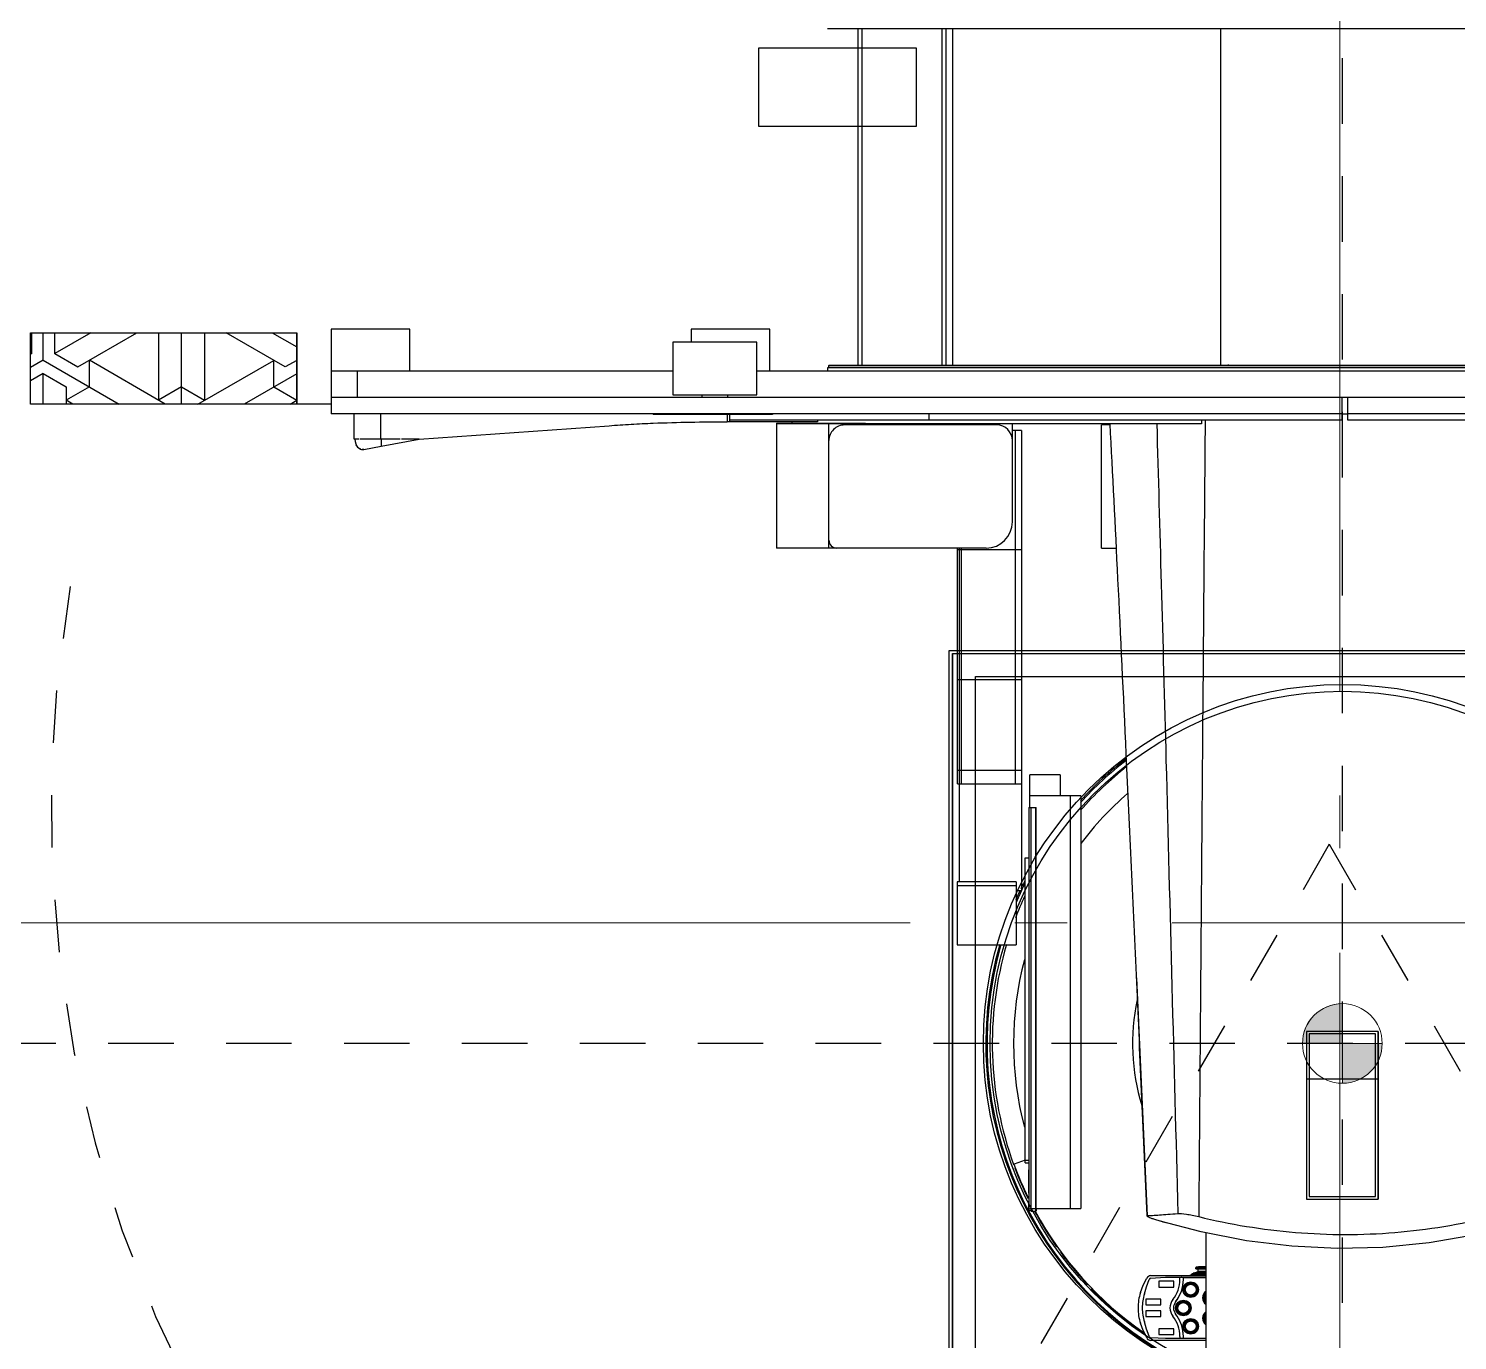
# Model space of a CAD drawing. Header units: metres. Extents: x -22.5 to 67.5, y 0 to 64.7.
# Drawn here: x 38.305 to 41.032, y 48.178 to 50.682 of the extents above; entities that cross this region are included whole.
import ezdxf

# ---------------------------------------------------------------- set-up
doc = ezdxf.new("R2010")
doc.units = ezdxf.units.M
for name, pattern in [('EJES630', [6.3, 5.5, -0.4, 0, -0.4]), ('XREF PB NEURO-ONCOLOGIA$0$CONJUNTO TLAHUAC$0$HIDDEN2', [0.1875, 0.125, -0.0625]), ('XREF PB NEURO-ONCOLOGIA$0$XREF PB NEURO-ONCOLOGIA$0$Dash', [6.35, 3.175, -3.175]), ('XREF PB NEURO-ONCOLOGIA$0$XREF PB NEURO-ONCOLOGIA$0$Dash - Tight', [4.5, 3, -1.5])]:
    doc.linetypes.add(name, pattern=pattern)
doc.layers.add('EJES', color=11, linetype='EJES630', lineweight=0)
doc.layers.add('XREF PB NEURO-ONCOLOGIA$0$EQUIPO', color=8, linetype='Continuous')
doc.layers.add('XREF PB NEURO-ONCOLOGIA$0$PROYECCIÓN', color=8, linetype='XREF PB NEURO-ONCOLOGIA$0$CONJUNTO TLAHUAC$0$HIDDEN2')

# ---------------------------------------------------------------- blocks, each defined once
blk = doc.blocks.new('XREF PB NEURO-ONCOLOGIA$0$XREF PB NEURO-ONCOLOGIA$0$isocentre - isocentre-2519219-Level 0 - General Arrangement Layout')
at = {"lineweight": 9}
h = blk.add_hatch(color=2, dxfattribs=at)
edge = h.paths.add_edge_path(flags=0)
edge.add_arc((0, 0), 1.52, 0, 90, ccw=False)
edge.add_line((1.52, 0), (0, 0))
edge.add_line((0, 0), (0, 1.52))
h = blk.add_hatch(color=2, dxfattribs=at)
edge = h.paths.add_edge_path(flags=0)
edge.add_line((-1.52, 0), (0, 0))
edge.add_line((0, 0), (0, -1.52))
edge.add_arc((0, 0), 1.52, 180, 270, ccw=False)
for p, q in [((0, 1.52), (0, 0)), ((0, 0), (-1.52, 0)), ((0, -1.52), (0, 0)), ((0, 0), (1.52, 0))]:
    blk.add_line(p, q, dxfattribs=at)
blk.add_circle((0, 0), 1.52, dxfattribs=at)
for start, end in [(0, 90), (180, 270)]:
    blk.add_arc((0, 0), 1.52, start, end, dxfattribs=at)
blk = doc.blocks.new('XREF PB NEURO-ONCOLOGIA$0$XREF PB NEURO-ONCOLOGIA$0$Table Pit')
for p, q in [((880, -750), (-750, -750)), ((-744, -744), (874, -744))]:
    blk.add_line(p, q)
at = {"color": 0}
for points in [[(-750, 750), (880, 750), (880, -750), (-750, -750)], [(-744, 744), (874, 744), (874, -744), (-744, -744)], [(-700, 700), (830, 700), (830, -700), (-700, -700)]]:
    blk.add_lwpolyline(points, close=True, dxfattribs=at)
for radius in [685, 672]:
    blk.add_circle((0, 0), radius, dxfattribs=at)
at = {"color": 2, "lineweight": 9, "xscale": 50, "yscale": 50, "zscale": 50}
blk.add_blockref('XREF PB NEURO-ONCOLOGIA$0$XREF PB NEURO-ONCOLOGIA$0$isocentre - isocentre-2519219-Level 0 - General Arrangement Layout', (0, 0), dxfattribs=at)
blk = doc.blocks.new('*U745')
at = {"color": 0}
for p, q in [((-1233.4, 10.5), (-1233.4, 1938.7)), ((-1201.7, 1938.7), (-1201.7, 10.5)), ((-1189.2, 1178.7), (-1189.2, 10.5)), ((-1283, 1126.7), (-1283, -1117.3)), ((-1936.2, 997.9), (-1936.2, -981.5)), ((-1294.3, -979.3), (-1294.3, 995.9)), ((-1293.2, 997), (-1293.2, -980.6)), ((-1289.1, 999.1), (-1289.1, -982.7)), ((364.4, 258), (380.4, 166)), ((380.4, 166), (389.1, 77.3)), ((296.9, 68.4), (-23.1, 68.4)), ((-23.1, 68.4), (-23.1, -68.6)), ((-22.8, 68.5), (297, 68.5)), ((-22.8, 68.5), (-22.8, -68.5)), ((291.9, 63.4), (-18.1, 63.4)), ((-18.1, 63.4), (-18.1, -63.6)), ((67.2, -68.6), (67.2, 68.4)), ((291.9, -63.6), (291.9, 63.4)), ((296.9, -68.6), (296.9, 68.4)), ((297, -68.5), (297, 68.5)), ((389.1, 77.3), (391.2, -10.1)), ((-1189.2, 10.5), (-1233.4, 10.5)), ((-1233, -1), (-1233, 10.5)), ((-1233.4, -1929.3), (-1233.4, -1)), ((-1233.4, -1), (-1189.2, -1)), ((-1201.7, -1), (-1201.7, -1929.3)), ((-1189.2, -1), (-1189.2, -1169.2)), ((67.2, 0), (-22.8, 0)), ((391.2, -10.1), (386.9, -96.6)), ((-23.1, -68.6), (296.9, -68.6)), ((-22.8, -68.5), (297, -68.5)), ((-18.1, -63.6), (291.9, -63.6)), ((386.9, -96.6), (376.3, -183)), ((376.3, -183), (359.4, -269.5)), ((-1294.3, -217.4), (-1295.4, -217.4)), ((-1936.2, -232.5), (-1294, -232.5)), ((-1182.3, -268), (-1189.2, -268)), ((-1182.3, -268.5), (-1182.3, -1079.6)), ((359.4, -269.5), (339, -347.8)), ((361.1, -260.3), (1858, -260.3)), ((426.2, -262.5), (426, -265.7)), ((426, -265.7), (426, -266.8)), ((426, -266.8), (426, -267.7)), ((426, -267.7), (426, -266.8)), ((426, -267.7), (426.1, -271)), ((426.1, -271), (426.3, -274.3)), ((426.3, -260.3), (426.2, -262.5)), ((427.5, -279.3), (427.5, -260.3)), ((430, -279.3), (430, -260.3)), ((435, -260.3), (435, -276.2)), ((436.9, -260.3), (436.9, -276.5)), ((438.5, -260.3), (438.5, -284.8)), ((439.6, -284.8), (439.6, -260.3)), ((439.6, -262.9), (439.6, -260.3)), ((439.6, -260.4), (439.6, -263.3)), ((439.6, -263.7), (439.6, -262.9)), ((439.6, -263.3), (439.6, -264)), ((439.6, -266.7), (439.6, -263.7)), ((439.6, -264), (439.6, -266.3)), ((439.6, -266.3), (439.6, -267.1)), ((439.6, -267.5), (439.6, -266.7)), ((439.6, -267.1), (439.6, -270.1)), ((439.6, -270.5), (439.6, -267.5)), ((439.6, -270.1), (439.6, -270.8)), ((439.6, -271.2), (439.6, -270.5)), ((439.6, -270.8), (439.6, -273.7)), ((439.6, -274.1), (439.6, -271.2)), ((440.9, -287.7), (440.9, -260.3)), ((442.6, -272), (442.6, -272.4)), ((442.7, -365.8), (442.7, -260.3)), ((446.2, -337.6), (446.2, -260.3)), ((446.3, -303.3), (446.3, -260.3)), ((479.2, -260.4), (479, -260.3)), ((479.5, -260.7), (479.2, -260.4)), ((479.9, -260.9), (479.5, -260.7)), ((480.2, -261.1), (479.9, -260.9)), ((480.6, -261.3), (480.2, -261.1)), ((481, -261.5), (480.6, -261.3)), ((481.3, -261.7), (481, -261.5)), ((481.7, -261.8), (481.3, -261.7)), ((482.1, -262), (481.7, -261.8)), ((482.5, -262.1), (482.1, -262)), ((482.9, -262.2), (482.5, -262.1)), ((483.3, -262.3), (482.9, -262.2)), ((483.7, -262.3), (483.3, -262.3)), ((484.1, -262.4), (483.7, -262.3)), ((484.5, -262.4), (484.1, -262.4)), ((485, -262.5), (484.5, -262.4)), ((485.3, -262.5), (485, -262.5)), ((485.6, -262.5), (485.4, -262.5)), ((486, -262.5), (485.6, -262.5)), ((486.4, -262.4), (486, -262.5)), ((486.8, -262.4), (486.4, -262.4)), ((487.2, -262.3), (486.8, -262.4)), ((487.7, -262.2), (487.2, -262.3)), ((488.1, -262.1), (487.7, -262.2)), ((488.5, -262), (488.1, -262.1)), ((488.8, -261.9), (488.5, -262)), ((489.2, -261.7), (488.8, -261.9)), ((489.6, -261.6), (489.2, -261.7)), ((490, -261.4), (489.6, -261.6)), ((490.4, -261.2), (490, -261.4)), ((490.7, -261), (490.4, -261.2)), ((491.1, -260.8), (490.7, -261)), ((491.4, -260.5), (491.1, -260.8)), ((491.8, -260.3), (491.4, -260.5)), ((518.1, -260.4), (517.9, -260.3)), ((518.5, -260.7), (518.1, -260.4)), ((518.8, -260.9), (518.5, -260.7)), ((519.2, -261.1), (518.8, -260.9)), ((519.5, -261.3), (519.2, -261.1)), ((519.9, -261.5), (519.5, -261.3)), ((520.3, -261.7), (519.9, -261.5)), ((520.7, -261.8), (520.3, -261.7)), ((521.1, -262), (520.7, -261.8)), ((521.5, -262.1), (521.1, -262)), ((521.9, -262.2), (521.5, -262.1)), ((522.3, -262.3), (521.9, -262.2)), ((522.7, -262.3), (522.3, -262.3)), ((523.1, -262.4), (522.7, -262.3)), ((523.5, -262.4), (523.1, -262.4)), ((523.9, -262.5), (523.5, -262.4)), ((524.3, -262.5), (523.9, -262.5)), ((524.5, -262.5), (524.3, -262.5)), ((525, -262.5), (524.5, -262.5)), ((525.4, -262.4), (525, -262.5)), ((525.8, -262.4), (525.4, -262.4)), ((526.2, -262.3), (525.8, -262.4)), ((526.6, -262.2), (526.2, -262.3)), ((527, -262.1), (526.6, -262.2)), ((527.4, -262), (527, -262.1)), ((527.8, -261.9), (527.4, -262)), ((528.2, -261.7), (527.8, -261.9)), ((528.6, -261.6), (528.2, -261.7)), ((528.9, -261.4), (528.6, -261.6)), ((529.3, -261.2), (528.9, -261.4)), ((529.7, -261), (529.3, -261.2)), ((530, -260.8), (529.7, -261)), ((530.4, -260.5), (530, -260.8)), ((530.7, -260.3), (530.4, -260.5)), ((563, -260.3), (563, -303.3)), ((563, -260.3), (563, -337.5)), ((566.6, -260.3), (566.6, -365.7)), ((426.3, -274.3), (426.6, -277.5)), ((426.6, -277.5), (426.8, -278.6)), ((426.8, -278.6), (426.8, -278.6)), ((426.8, -278.6), (426.8, -278.6)), ((426.8, -278.6), (426.8, -278.7)), ((426.8, -278.7), (426.8, -278.7)), ((426.8, -278.7), (426.8, -278.7)), ((426.8, -278.7), (426.8, -278.8)), ((426.8, -278.8), (426.8, -278.8)), ((426.8, -278.8), (426.8, -278.8)), ((426.8, -278.8), (426.9, -278.8)), ((426.9, -278.8), (426.9, -278.9)), ((426.9, -278.9), (426.9, -278.9)), ((426.9, -278.9), (426.9, -278.9)), ((426.9, -278.9), (426.9, -278.9)), ((426.9, -278.9), (426.9, -279)), ((426.9, -279), (427, -279)), ((427, -279), (427, -279)), ((427, -279), (427, -279)), ((427, -279), (427, -279.1)), ((427, -279.1), (427.1, -279.1)), ((427.1, -279.1), (427.1, -279.1)), ((427.1, -279.1), (427.1, -279.1)), ((427.1, -279.1), (427.1, -279.1)), ((427.1, -279.1), (427.2, -279.2)), ((427.2, -279.2), (427.2, -279.2)), ((427.2, -279.2), (427.2, -279.2)), ((427.2, -279.2), (427.2, -279.2)), ((427.2, -279.2), (427.3, -279.2)), ((427.3, -279.2), (427.3, -279.2)), ((427.3, -279.2), (427.3, -279.2)), ((427.3, -279.2), (427.4, -279.2)), ((427.4, -279.2), (427.4, -279.2)), ((427.4, -279.2), (427.4, -279.3)), ((427.4, -279.3), (427.5, -279.3)), ((430, -279.3), (427.5, -279.3)), ((435, -274.9), (430, -274.9)), ((436.9, -276.2), (435, -276.2)), ((436.9, -276.5), (437.2, -278.8)), ((437.2, -278.8), (437.7, -281.2)), ((437.7, -281.2), (438.2, -283.5)), ((438.2, -283.5), (438.5, -284.8)), ((439.6, -284.8), (438.5, -284.8)), ((439.6, -273.7), (439.6, -274.5)), ((439.6, -274.8), (439.6, -274.1)), ((439.6, -274.5), (439.6, -277.8)), ((439.6, -277.5), (439.6, -274.8)), ((439.6, -278.1), (439.6, -277.5)), ((439.6, -277.8), (439.6, -278.4)), ((439.6, -281.5), (439.6, -278.1)), ((439.6, -278.4), (439.6, -281.3)), ((439.6, -281.3), (439.6, -281.8)), ((439.6, -282), (439.6, -281.5)), ((439.6, -281.8), (439.6, -285.1)), ((439.6, -285.3), (439.6, -282)), ((439.6, -285.1), (439.6, -285.4)), ((439.6, -285.5), (439.6, -285.3)), ((439.6, -285.4), (439.6, -286.2)), ((439.6, -286.2), (439.6, -285.5)), ((439.6, -286.2), (439.6, -286.3)), ((439.6, -286.3), (439.6, -286.3)), ((439.6, -286.3), (439.6, -286.4)), ((439.6, -286.4), (439.6, -286.4)), ((439.6, -286.4), (439.7, -286.4)), ((439.7, -286.4), (439.7, -286.5)), ((439.7, -286.5), (439.7, -286.5)), ((439.7, -286.5), (439.7, -286.5)), ((439.7, -286.5), (439.7, -286.6)), ((439.7, -286.6), (439.7, -286.6)), ((439.7, -286.6), (439.7, -286.7)), ((439.7, -286.7), (439.7, -286.7)), ((439.7, -286.7), (439.8, -286.7)), ((439.8, -286.7), (439.8, -286.8)), ((439.8, -286.8), (439.8, -286.8)), ((439.8, -286.8), (439.8, -286.8)), ((439.8, -286.8), (439.9, -286.9)), ((439.9, -286.9), (439.9, -286.9)), ((439.9, -286.9), (439.9, -286.9)), ((439.9, -286.9), (439.9, -287)), ((439.9, -287), (440, -287)), ((440, -287), (440, -287)), ((440, -287), (440, -287)), ((440, -287), (440.1, -287.1)), ((440.9, -287.7), (440.1, -287.1)), ((440.9, -287.7), (441.1, -287.8)), ((441.1, -287.8), (441.2, -287.8)), ((441.2, -287.8), (441.3, -287.9)), ((441.3, -287.9), (441.4, -288.1)), ((441.4, -288.1), (441.5, -288.2)), ((441.5, -288.2), (441.6, -288.3)), ((441.6, -288.3), (441.7, -288.4)), ((441.7, -288.4), (441.8, -288.5)), ((441.8, -288.5), (441.9, -288.6)), ((441.9, -288.6), (442, -288.8)), ((442, -288.8), (442.1, -288.9)), ((442.1, -288.9), (442.2, -289)), ((442.2, -289), (442.2, -289.2)), ((442.2, -289.2), (442.3, -289.3)), ((442.3, -289.3), (442.4, -289.5)), ((442.4, -289.5), (442.4, -289.6)), ((442.4, -289.6), (442.5, -289.8)), ((442.5, -289.8), (442.5, -289.9)), ((442.5, -289.9), (442.5, -290.1)), ((442.5, -290.1), (442.6, -290.2)), ((442.6, -290.2), (442.6, -290.4)), ((442.6, -290.4), (442.6, -290.5)), ((442.6, -290.5), (442.6, -290.7)), ((442.6, -290.7), (442.6, -290.8)), ((442.6, -290.8), (442.6, -290.9)), ((459.5, -288.1), (459.6, -287.7)), ((459.5, -288.5), (459.5, -288.1)), ((459.5, -289), (459.5, -288.5)), ((459.5, -289.4), (459.5, -289)), ((459.5, -289.8), (459.5, -289.4)), ((459.5, -290.2), (459.5, -289.8)), ((459.6, -290.6), (459.5, -290.2)), ((459.6, -287.3), (459.7, -286.9)), ((459.6, -287.7), (459.6, -287.3)), ((459.6, -291), (459.6, -290.6)), ((459.7, -291.4), (459.6, -291)), ((459.7, -286.9), (459.8, -286.5)), ((459.8, -291.8), (459.7, -291.4)), ((459.8, -286.5), (460, -286.1)), ((459.9, -292.2), (459.8, -291.8)), ((460, -292.6), (459.9, -292.2)), ((460, -286.1), (460.1, -285.7)), ((460.2, -293), (460, -292.6)), ((460.1, -285.7), (460.2, -285.3)), ((460.2, -285.3), (460.4, -284.9)), ((460.3, -293.4), (460.2, -293)), ((460.5, -293.8), (460.3, -293.4)), ((460.4, -284.9), (460.6, -284.6)), ((460.7, -294.1), (460.5, -293.8)), ((460.6, -284.6), (460.8, -284.2)), ((460.9, -294.5), (460.7, -294.1)), ((460.8, -284.2), (461, -283.8)), ((461.1, -294.9), (460.9, -294.5)), ((461, -283.8), (461.2, -283.5)), ((461.3, -295.2), (461.1, -294.9)), ((461.2, -283.5), (461.4, -283.2)), ((461.6, -295.5), (461.3, -295.2)), ((461.4, -283.2), (461.7, -282.8)), ((461.8, -295.9), (461.6, -295.5)), ((461.7, -282.8), (462, -282.5)), ((462.1, -296.2), (461.8, -295.9)), ((462, -282.5), (462.2, -282.2)), ((462.4, -296.5), (462.1, -296.2)), ((462.2, -282.2), (462.5, -281.9)), ((462.7, -296.8), (462.4, -296.5)), ((462.5, -281.9), (462.8, -281.6)), ((463, -297), (462.7, -296.8)), ((462.8, -281.6), (463.1, -281.3)), ((463.3, -297.3), (463, -297)), ((463.1, -281.3), (463.5, -281.1)), ((463.6, -297.6), (463.3, -297.3)), ((463.5, -281.1), (463.8, -280.8)), ((464, -297.8), (463.6, -297.6)), ((463.8, -280.8), (464.1, -280.6)), ((464.3, -298), (464, -297.8)), ((464.1, -280.6), (464.5, -280.4)), ((464.7, -298.2), (464.3, -298)), ((464.5, -280.4), (464.8, -280.2)), ((465, -298.4), (464.7, -298.2)), ((464.8, -280.2), (465.2, -280)), ((465.4, -298.6), (465, -298.4)), ((465.2, -280), (465.6, -279.8)), ((465.8, -298.8), (465.4, -298.6)), ((465.6, -279.8), (466, -279.6)), ((466.2, -298.9), (465.8, -298.8)), ((466, -279.6), (466.4, -279.5)), ((466.6, -299.1), (466.2, -298.9)), ((466.4, -279.5), (466.7, -279.4)), ((467, -299.2), (466.6, -299.1)), ((466.7, -279.4), (467.1, -279.3)), ((467.4, -299.3), (467, -299.2)), ((467.1, -279.3), (467.5, -279.2)), ((467.8, -299.4), (467.4, -299.3)), ((467.5, -279.2), (467.9, -279.1)), ((468.2, -299.5), (467.8, -299.4)), ((467.9, -279.1), (468.4, -279)), ((468.6, -299.5), (468.2, -299.5)), ((468.4, -279), (468.8, -279)), ((469, -299.6), (468.6, -299.5)), ((468.8, -279), (469.2, -278.9)), ((469.4, -299.6), (469, -299.6)), ((469.2, -278.9), (469.6, -278.9)), ((469.8, -299.6), (469.4, -299.6)), ((469.6, -278.9), (469.8, -278.9)), ((469.8, -278.9), (470.2, -278.9)), ((470, -299.6), (469.8, -299.6)), ((470.5, -299.6), (470, -299.6)), ((470.2, -278.9), (470.6, -278.9)), ((470.9, -299.6), (470.5, -299.6)), ((470.6, -278.9), (471.1, -279)), ((471.3, -299.5), (470.9, -299.6)), ((471.1, -279), (471.5, -279)), ((471.7, -299.4), (471.3, -299.5)), ((471.5, -279), (471.9, -279.1)), ((472.1, -299.4), (471.7, -299.4)), ((471.9, -279.1), (472.3, -279.2)), ((472.5, -299.3), (472.1, -299.4)), ((472.3, -279.2), (472.7, -279.3)), ((472.9, -299.1), (472.5, -299.3)), ((472.7, -279.3), (473.1, -279.4)), ((473.3, -299), (472.9, -299.1)), ((473.1, -279.4), (473.5, -279.6)), ((473.7, -298.9), (473.3, -299)), ((473.5, -279.6), (473.9, -279.7)), ((474.1, -298.7), (473.7, -298.9)), ((473.9, -279.7), (474.2, -279.9)), ((474.4, -298.5), (474.1, -298.7)), ((474.2, -279.9), (474.6, -280.1)), ((474.8, -298.3), (474.4, -298.5)), ((474.6, -280.1), (475, -280.3)), ((475.2, -298.1), (474.8, -298.3)), ((475, -280.3), (475.3, -280.5)), ((475.5, -297.9), (475.2, -298.1)), ((475.3, -280.5), (475.7, -280.7)), ((475.8, -297.7), (475.5, -297.9)), ((475.7, -280.7), (476, -280.9)), ((476.2, -297.4), (475.8, -297.7)), ((476, -280.9), (476.3, -281.2)), ((476.5, -297.2), (476.2, -297.4)), ((476.3, -281.2), (476.6, -281.5)), ((476.8, -296.9), (476.5, -297.2)), ((476.6, -281.5), (477, -281.7)), ((477.1, -296.6), (476.8, -296.9)), ((477, -281.7), (477.2, -282)), ((477.4, -296.3), (477.1, -296.6)), ((477.2, -282), (477.5, -282.3)), ((477.7, -296), (477.4, -296.3)), ((477.5, -282.3), (477.8, -282.7)), ((477.9, -295.7), (477.7, -296)), ((477.8, -282.7), (478.1, -283)), ((478.2, -295.3), (477.9, -295.7)), ((478.1, -283), (478.3, -283.3)), ((478.4, -295), (478.2, -295.3)), ((478.3, -283.3), (478.5, -283.7)), ((478.7, -294.7), (478.4, -295)), ((478.5, -283.7), (478.8, -284)), ((478.9, -294.3), (478.7, -294.7)), ((478.8, -284), (479, -284.4)), ((479.1, -293.9), (478.9, -294.3)), ((479, -284.4), (479.1, -284.7)), ((479.1, -284.7), (479.3, -285.1)), ((479.2, -293.6), (479.1, -293.9)), ((479.4, -293.2), (479.2, -293.6)), ((479.3, -285.1), (479.5, -285.5)), ((479.6, -292.8), (479.4, -293.2)), ((479.5, -285.5), (479.6, -285.9)), ((479.6, -285.9), (479.7, -286.3)), ((479.7, -292.4), (479.6, -292.8)), ((479.7, -286.3), (479.9, -286.7)), ((479.8, -292), (479.7, -292.4)), ((479.9, -291.6), (479.8, -292)), ((479.9, -286.7), (479.9, -287.1)), ((479.9, -287.1), (480, -287.5)), ((480, -291.2), (479.9, -291.6)), ((480, -287.5), (480.1, -287.9)), ((480.1, -290.8), (480, -291.2)), ((480.1, -287.9), (480.1, -288.3)), ((480.1, -288.3), (480.2, -288.7)), ((480.2, -290), (480.1, -290.4)), ((480.1, -290.4), (480.1, -290.8)), ((480.2, -288.7), (480.2, -289.1)), ((480.2, -289.1), (480.2, -289.6)), ((480.2, -289.6), (480.2, -290)), ((494.9, -300.2), (495.1, -299.8)), ((495.1, -299.8), (495.2, -299.5)), ((495.2, -299.5), (495.4, -299.1)), ((495.4, -299.1), (495.5, -298.7)), ((495.5, -298.7), (495.7, -298.3)), ((495.7, -298.3), (496, -298)), ((496, -298), (496.2, -297.6)), ((496.2, -297.6), (496.4, -297.3)), ((496.4, -297.3), (496.7, -297)), ((496.7, -297), (496.9, -296.6)), ((496.9, -296.6), (497.2, -296.3)), ((497.2, -296.3), (497.5, -296)), ((497.5, -296), (497.8, -295.7)), ((497.8, -295.7), (498.1, -295.5)), ((498.1, -295.5), (498.4, -295.2)), ((498.4, -295.2), (498.8, -295)), ((498.8, -295), (499.1, -294.7)), ((499.1, -294.7), (499.4, -294.5)), ((499.4, -294.5), (499.8, -294.3)), ((499.8, -294.3), (500.2, -294.1)), ((500.2, -294.1), (500.5, -293.9)), ((500.5, -293.9), (500.9, -293.8)), ((500.9, -293.8), (501.3, -293.6)), ((501.3, -293.6), (501.7, -293.5)), ((501.7, -293.5), (502.1, -293.4)), ((502.1, -293.4), (502.5, -293.3)), ((502.5, -293.3), (502.9, -293.2)), ((502.9, -293.2), (503.3, -293.1)), ((503.3, -293.1), (503.7, -293.1)), ((503.7, -293.1), (504.1, -293)), ((504.1, -293), (504.6, -293)), ((504.6, -293), (504.8, -293)), ((504.8, -293), (505.2, -293)), ((505.2, -293), (505.6, -293.1)), ((505.6, -293.1), (506, -293.1)), ((506, -293.1), (506.4, -293.2)), ((506.4, -293.2), (506.8, -293.2)), ((506.8, -293.2), (507.2, -293.3)), ((507.2, -293.3), (507.6, -293.4)), ((507.6, -293.4), (508, -293.6)), ((508, -293.6), (508.4, -293.7)), ((508.4, -293.7), (508.8, -293.8)), ((508.8, -293.8), (509.2, -294)), ((509.2, -294), (509.6, -294.2)), ((509.6, -294.2), (509.9, -294.4)), ((509.9, -294.4), (510.3, -294.6)), ((510.3, -294.6), (510.6, -294.8)), ((510.6, -294.8), (511, -295.1)), ((511, -295.1), (511.3, -295.3)), ((511.3, -295.3), (511.6, -295.6)), ((511.6, -295.6), (511.9, -295.9)), ((511.9, -295.9), (512.2, -296.2)), ((512.2, -296.2), (512.5, -296.5)), ((512.5, -296.5), (512.8, -296.8)), ((512.8, -296.8), (513, -297.1)), ((513, -297.1), (513.3, -297.4)), ((513.3, -297.4), (513.5, -297.8)), ((513.5, -297.8), (513.7, -298.1)), ((513.7, -298.1), (513.9, -298.5)), ((513.9, -298.5), (514.1, -298.9)), ((514.1, -298.9), (514.3, -299.2)), ((514.3, -299.2), (514.4, -299.6)), ((514.4, -299.6), (514.6, -300)), ((529.5, -288.1), (529.6, -287.7)), ((529.5, -288.5), (529.5, -288.1)), ((529.5, -289), (529.5, -288.5)), ((529.5, -289.4), (529.5, -289)), ((529.5, -289.8), (529.5, -289.4)), ((529.5, -290.2), (529.5, -289.8)), ((529.6, -290.6), (529.5, -290.2)), ((529.6, -287.3), (529.7, -286.9)), ((529.6, -287.7), (529.6, -287.3)), ((529.6, -291), (529.6, -290.6)), ((529.7, -291.4), (529.6, -291)), ((529.7, -286.9), (529.8, -286.5)), ((529.8, -291.8), (529.7, -291.4)), ((529.8, -286.5), (530, -286.1)), ((529.9, -292.2), (529.8, -291.8)), ((530, -292.6), (529.9, -292.2)), ((530, -286.1), (530.1, -285.7)), ((530.2, -293), (530, -292.6)), ((530.1, -285.7), (530.2, -285.3)), ((530.2, -285.3), (530.4, -284.9)), ((530.3, -293.4), (530.2, -293)), ((530.5, -293.8), (530.3, -293.4)), ((530.4, -284.9), (530.6, -284.6)), ((530.7, -294.1), (530.5, -293.8)), ((530.6, -284.6), (530.8, -284.2)), ((530.9, -294.5), (530.7, -294.1)), ((530.8, -284.2), (531, -283.8)), ((531.1, -294.9), (530.9, -294.5)), ((531, -283.8), (531.2, -283.5)), ((531.3, -295.2), (531.1, -294.9)), ((531.2, -283.5), (531.4, -283.2)), ((531.6, -295.5), (531.3, -295.2)), ((531.4, -283.2), (531.7, -282.8)), ((531.8, -295.9), (531.6, -295.5)), ((531.7, -282.8), (532, -282.5)), ((532.1, -296.2), (531.8, -295.9)), ((532, -282.5), (532.2, -282.2)), ((532.4, -296.5), (532.1, -296.2)), ((532.2, -282.2), (532.5, -281.9)), ((532.7, -296.8), (532.4, -296.5)), ((532.5, -281.9), (532.8, -281.6)), ((533, -297), (532.7, -296.8)), ((532.8, -281.6), (533.1, -281.3)), ((533.3, -297.3), (533, -297)), ((533.1, -281.3), (533.5, -281.1)), ((533.6, -297.6), (533.3, -297.3)), ((533.5, -281.1), (533.8, -280.8)), ((534, -297.8), (533.6, -297.6)), ((533.8, -280.8), (534.1, -280.6)), ((534.3, -298), (534, -297.8)), ((534.1, -280.6), (534.5, -280.4)), ((534.7, -298.2), (534.3, -298)), ((534.5, -280.4), (534.8, -280.2)), ((535, -298.4), (534.7, -298.2)), ((534.8, -280.2), (535.2, -280)), ((535.4, -298.6), (535, -298.4)), ((535.2, -280), (535.6, -279.8)), ((535.8, -298.8), (535.4, -298.6)), ((535.6, -279.8), (536, -279.6)), ((536.2, -298.9), (535.8, -298.8)), ((536, -279.6), (536.4, -279.5)), ((536.6, -299.1), (536.2, -298.9)), ((536.4, -279.5), (536.7, -279.4)), ((537, -299.2), (536.6, -299.1)), ((536.7, -279.4), (537.1, -279.3)), ((537.4, -299.3), (537, -299.2)), ((537.1, -279.3), (537.5, -279.2)), ((537.8, -299.4), (537.4, -299.3)), ((537.5, -279.2), (537.9, -279.1)), ((538.2, -299.5), (537.8, -299.4)), ((537.9, -279.1), (538.4, -279)), ((538.6, -299.5), (538.2, -299.5)), ((538.4, -279), (538.8, -279)), ((539, -299.6), (538.6, -299.5)), ((538.8, -279), (539.2, -278.9)), ((539.4, -299.6), (539, -299.6)), ((539.2, -278.9), (539.6, -278.9)), ((539.8, -299.6), (539.4, -299.6)), ((539.6, -278.9), (539.8, -278.9)), ((539.8, -278.9), (540.2, -278.9)), ((540, -299.6), (539.8, -299.6)), ((540.5, -299.6), (540, -299.6)), ((540.2, -278.9), (540.6, -278.9)), ((540.9, -299.6), (540.5, -299.6)), ((540.6, -278.9), (541.1, -279)), ((541.3, -299.5), (540.9, -299.6)), ((541.1, -279), (541.5, -279)), ((541.7, -299.4), (541.3, -299.5)), ((541.5, -279), (541.9, -279.1)), ((542.1, -299.4), (541.7, -299.4)), ((541.9, -279.1), (542.3, -279.2)), ((542.5, -299.3), (542.1, -299.4)), ((542.3, -279.2), (542.7, -279.3)), ((542.9, -299.1), (542.5, -299.3)), ((542.7, -279.3), (543.1, -279.4)), ((543.3, -299), (542.9, -299.1)), ((543.1, -279.4), (543.5, -279.6)), ((543.7, -298.9), (543.3, -299)), ((543.5, -279.6), (543.9, -279.7)), ((544.1, -298.7), (543.7, -298.9)), ((543.9, -279.7), (544.2, -279.9)), ((544.4, -298.5), (544.1, -298.7)), ((544.2, -279.9), (544.6, -280.1)), ((544.8, -298.3), (544.4, -298.5)), ((544.6, -280.1), (545, -280.3)), ((545.2, -298.1), (544.8, -298.3)), ((545, -280.3), (545.3, -280.5)), ((545.5, -297.9), (545.2, -298.1)), ((545.3, -280.5), (545.7, -280.7)), ((545.8, -297.7), (545.5, -297.9)), ((545.7, -280.7), (546, -280.9)), ((546.2, -297.4), (545.8, -297.7)), ((546, -280.9), (546.3, -281.2)), ((546.5, -297.2), (546.2, -297.4)), ((546.3, -281.2), (546.6, -281.5)), ((546.8, -296.9), (546.5, -297.2)), ((546.6, -281.5), (547, -281.7)), ((547.1, -296.6), (546.8, -296.9)), ((547, -281.7), (547.2, -282)), ((547.4, -296.3), (547.1, -296.6)), ((547.2, -282), (547.5, -282.3)), ((547.7, -296), (547.4, -296.3)), ((547.5, -282.3), (547.8, -282.7)), ((547.9, -295.7), (547.7, -296)), ((547.8, -282.7), (548.1, -283)), ((548.2, -295.3), (547.9, -295.7)), ((548.1, -283), (548.3, -283.3)), ((548.4, -295), (548.2, -295.3)), ((548.3, -283.3), (548.5, -283.7)), ((548.7, -294.7), (548.4, -295)), ((548.5, -283.7), (548.8, -284)), ((548.9, -294.3), (548.7, -294.7)), ((548.8, -284), (549, -284.4)), ((549.1, -293.9), (548.9, -294.3)), ((549, -284.4), (549.1, -284.7)), ((549.1, -284.7), (549.3, -285.1)), ((549.2, -293.6), (549.1, -293.9)), ((549.4, -293.2), (549.2, -293.6)), ((549.3, -285.1), (549.5, -285.5)), ((549.6, -292.8), (549.4, -293.2)), ((549.5, -285.5), (549.6, -285.9)), ((549.6, -285.9), (549.7, -286.3)), ((549.7, -292.4), (549.6, -292.8)), ((549.7, -286.3), (549.9, -286.7)), ((549.8, -292), (549.7, -292.4)), ((549.9, -291.6), (549.8, -292)), ((549.9, -286.7), (549.9, -287.1)), ((549.9, -287.1), (550, -287.5)), ((550, -291.2), (549.9, -291.6)), ((550, -287.5), (550.1, -287.9)), ((550.1, -290.8), (550, -291.2)), ((550.1, -287.9), (550.1, -288.3)), ((550.1, -288.3), (550.2, -288.7)), ((550.2, -290), (550.1, -290.4)), ((550.1, -290.4), (550.1, -290.8)), ((550.2, -288.7), (550.2, -289.1)), ((550.2, -289.1), (550.2, -289.6)), ((550.2, -289.6), (550.2, -290)), ((450.3, -303.3), (446.2, -303.3)), ((446.2, -306.3), (446.2, -307)), ((450.3, -310), (446.2, -310)), ((450.3, -303.3), (446.3, -303.3)), ((453.8, -321.5), (453.8, -350)), ((464.8, -321.5), (453.8, -321.5)), ((464.8, -321.5), (453.8, -321.5)), ((453.8, -321.5), (453.8, -350)), ((464.8, -350), (464.8, -321.5)), ((464.8, -350), (464.8, -321.5)), ((494.4, -303.1), (494.5, -302.7)), ((494.4, -303.5), (494.4, -303.1)), ((494.4, -303.9), (494.4, -303.5)), ((494.5, -304.3), (494.4, -303.9)), ((494.5, -301.8), (494.6, -301.4)), ((494.5, -302.3), (494.5, -301.8)), ((494.5, -302.7), (494.5, -302.3)), ((494.5, -304.7), (494.5, -304.3)), ((494.6, -305.1), (494.5, -304.7)), ((494.6, -301.4), (494.7, -301)), ((494.7, -305.6), (494.6, -305.1)), ((494.7, -301), (494.8, -300.6)), ((494.8, -306), (494.7, -305.6)), ((494.8, -300.6), (494.9, -300.2)), ((494.9, -306.4), (494.8, -306)), ((495, -306.7), (494.9, -306.4)), ((495.1, -307.1), (495, -306.7)), ((495.3, -307.5), (495.1, -307.1)), ((495.5, -307.9), (495.3, -307.5)), ((495.7, -308.3), (495.5, -307.9)), ((495.9, -308.6), (495.7, -308.3)), ((496.1, -309), (495.9, -308.6)), ((496.3, -309.3), (496.1, -309)), ((496.5, -309.7), (496.3, -309.3)), ((496.8, -310), (496.5, -309.7)), ((497.1, -310.3), (496.8, -310)), ((497.4, -310.6), (497.1, -310.3)), ((497.7, -310.9), (497.4, -310.6)), ((498, -311.2), (497.7, -310.9)), ((498.3, -311.4), (498, -311.2)), ((498.6, -311.7), (498.3, -311.4)), ((498.9, -311.9), (498.6, -311.7)), ((499.3, -312.2), (498.9, -311.9)), ((499.6, -312.4), (499.3, -312.2)), ((500, -312.6), (499.6, -312.4)), ((500.4, -312.8), (500, -312.6)), ((500.8, -312.9), (500.4, -312.8)), ((501.1, -313.1), (500.8, -312.9)), ((501.5, -313.2), (501.1, -313.1)), ((501.9, -313.3), (501.5, -313.2)), ((502.3, -313.4), (501.9, -313.3)), ((502.7, -313.5), (502.3, -313.4)), ((503.1, -313.6), (502.7, -313.5)), ((503.5, -313.7), (503.1, -313.6)), ((504, -313.7), (503.5, -313.7)), ((504.4, -313.7), (504, -313.7)), ((504.8, -313.7), (504.4, -313.7)), ((505, -313.7), (504.8, -313.7)), ((505.4, -313.7), (505, -313.7)), ((505.8, -313.7), (505.4, -313.7)), ((506.2, -313.6), (505.8, -313.7)), ((506.7, -313.6), (506.2, -313.6)), ((507.1, -313.5), (506.7, -313.6)), ((507.5, -313.4), (507.1, -313.5)), ((507.9, -313.3), (507.5, -313.4)), ((508.3, -313.1), (507.9, -313.3)), ((508.6, -313), (508.3, -313.1)), ((509, -312.8), (508.6, -313)), ((509.4, -312.7), (509, -312.8)), ((509.8, -312.5), (509.4, -312.7)), ((510.1, -312.3), (509.8, -312.5)), ((510.5, -312), (510.1, -312.3)), ((510.8, -311.8), (510.5, -312)), ((511.1, -311.6), (510.8, -311.8)), ((511.5, -311.3), (511.1, -311.6)), ((511.8, -311), (511.5, -311.3)), ((512.1, -310.7), (511.8, -311)), ((512.4, -310.4), (512.1, -310.7)), ((512.6, -310.1), (512.4, -310.4)), ((512.9, -309.8), (512.6, -310.1)), ((513.2, -309.5), (512.9, -309.8)), ((513.4, -309.1), (513.2, -309.5)), ((513.6, -308.8), (513.4, -309.1)), ((513.8, -308.4), (513.6, -308.8)), ((514, -308.1), (513.8, -308.4)), ((514.2, -307.7), (514, -308.1)), ((514.4, -307.3), (514.2, -307.7)), ((514.5, -306.9), (514.4, -307.3)), ((514.6, -306.5), (514.5, -306.9)), ((514.6, -300), (514.7, -300.4)), ((514.8, -306.1), (514.6, -306.5)), ((514.7, -300.4), (514.8, -300.8)), ((514.8, -300.8), (514.9, -301.2)), ((514.9, -305.7), (514.8, -306.1)), ((514.9, -301.2), (515, -301.6)), ((515, -305.3), (514.9, -305.7)), ((515, -301.6), (515.1, -302)), ((515.1, -304.5), (515, -304.9)), ((515, -304.9), (515, -305.3)), ((515.1, -302), (515.1, -302.4)), ((515.1, -302.4), (515.1, -302.9)), ((515.1, -302.9), (515.1, -303.3)), ((515.1, -303.3), (515.1, -303.7)), ((515.1, -303.7), (515.1, -304.1)), ((515.1, -304.1), (515.1, -304.5)), ((555.4, -321.5), (544.4, -321.5)), ((544.4, -321.5), (544.4, -350)), ((555.4, -321.5), (544.4, -321.5)), ((544.4, -321.5), (544.4, -350)), ((555.4, -350), (555.4, -321.5)), ((555.4, -350), (555.4, -321.5)), ((563.1, -303.3), (559, -303.3)), ((563, -303.3), (559, -303.3)), ((559, -310), (563.1, -310)), ((447.7, -365.9), (446.2, -337.6)), ((453.8, -350), (464.8, -350)), ((498.9, -346.5), (487.9, -346.5)), ((487.9, -346.5), (487.9, -375)), ((498.9, -346.5), (487.9, -346.5)), ((487.9, -346.5), (487.9, -375)), ((498.9, -375), (498.9, -346.5)), ((498.9, -375), (498.9, -346.5)), ((521.3, -346.5), (510.3, -346.5)), ((510.3, -346.5), (510.3, -375)), ((521.3, -346.5), (510.3, -346.5)), ((510.3, -346.5), (510.3, -375)), ((521.3, -375), (521.3, -346.5)), ((521.3, -375), (521.3, -346.5)), ((544.4, -350), (555.4, -350)), ((544.4, -350), (555.4, -350)), ((563, -337.5), (561.6, -365.2)), ((-125.1, -392.7), (329, -372.7)), ((461.5, -379.8), (448, -373.3)), ((464.1, -373.6), (450.5, -368.6)), ((475.4, -385.3), (461.5, -379.8)), ((477.9, -377.6), (464.1, -373.6)), ((487.9, -375), (498.9, -375)), ((510.3, -375), (521.3, -375)), ((545.2, -373.6), (531.4, -377.6)), ((547.8, -379.8), (533.9, -385.3)), ((558.8, -368.6), (545.2, -373.6)), ((561.3, -373.3), (547.8, -379.8)), ((-945.3, -459.4), (-945.3, -431)), ((-1180.3, -442.9), (-1180.3, -459.4)), ((-945.3, -459.4), (-1180.3, -459.4)), ((-472.8, -498.8), (-472.8, -596.5)), ((-472.8, -498.8), (315.2, -498.8)), ((315.2, -596.5), (315.2, -498.8)), ((-512.8, -538.4), (-512.8, -596.5)), ((-512.8, -538.4), (-472.8, -538.4)), ((315.2, -518.8), (-472.8, -518.8)), ((415, -540), (415, -536.5)), ((-450.3, -596.5), (-512.8, -596.5)), ((318.8, -584.1), (-450.3, -584.1)), ((-450.3, -598.5), (-450.3, -584.1)), ((-450.3, -585.3), (319.8, -585.3)), ((320.2, -593.5), (-450.3, -593.5)), ((-450.3, -598.5), (314.7, -598.5)), ((-354.1, -605.4), (-354.1, -598.3)), ((222.7, -605.4), (222.7, -598.3)), ((227.9, -605.4), (227.9, -598.3)), ((318.8, -584.1), (240.3, -584.1)), ((240.3, -585.1), (245.1, -585.1)), ((240.3, -598.5), (314.7, -598.5)), ((285.4, -598.5), (241.1, -598.5)), ((269.9, -585.1), (277.7, -585.1)), ((285.9, -585.1), (317.8, -585.1)), ((303.3, -598.5), (301.7, -598.5)), ((314.7, -598.5), (303.4, -598.5)), ((314.8, -598.5), (314.7, -598.5)), ((315, -598.5), (314.8, -598.5)), ((315.3, -598.5), (315, -598.5)), ((315.5, -598.5), (315.3, -598.5)), ((315.5, -584.1), (318.8, -584.1)), ((315.7, -598.5), (315.5, -598.5)), ((315.9, -598.4), (315.7, -598.5)), ((316.1, -598.4), (315.9, -598.4)), ((316.3, -598.3), (316.1, -598.4)), ((316.5, -598.2), (316.3, -598.3)), ((316.8, -598.2), (316.5, -598.2)), ((317, -598.1), (316.8, -598.2)), ((317.2, -598), (317, -598.1)), ((317.3, -597.9), (317.2, -598)), ((317.5, -597.8), (317.3, -597.9)), ((317.7, -597.7), (317.5, -597.8)), ((317.9, -597.5), (317.7, -597.7)), ((318.1, -597.4), (317.9, -597.5)), ((318.3, -597.3), (318.1, -597.4)), ((318.4, -597.1), (318.3, -597.3)), ((318.6, -597), (318.4, -597.1)), ((318.7, -596.8), (318.6, -597)), ((318.9, -596.7), (318.7, -596.8)), ((318.8, -584.1), (318.8, -584.1)), ((318.8, -584.1), (318.9, -584.1)), ((318.9, -584.1), (318.9, -584.1)), ((318.9, -584.1), (319, -584.1)), ((319, -596.5), (318.9, -596.7)), ((319, -584.1), (319, -584.1)), ((319, -584.1), (319, -584.1)), ((319, -584.1), (319.1, -584.2)), ((319.2, -596.3), (319, -596.5)), ((319.1, -584.2), (319.1, -584.2)), ((319.1, -584.2), (319.1, -584.2)), ((319.1, -584.2), (319.2, -584.2)), ((319.2, -584.2), (319.2, -584.2)), ((319.2, -584.2), (319.3, -584.2)), ((319.3, -596.1), (319.2, -596.3)), ((319.3, -584.2), (319.3, -584.2)), ((319.3, -584.2), (319.3, -584.3)), ((319.3, -584.3), (319.4, -584.3)), ((319.4, -596), (319.3, -596.1)), ((319.4, -584.3), (319.4, -584.3)), ((319.4, -584.3), (319.4, -584.3)), ((319.4, -584.3), (319.5, -584.4)), ((319.5, -595.8), (319.4, -596)), ((319.5, -584.4), (319.5, -584.4)), ((319.5, -584.4), (319.5, -584.4)), ((319.5, -584.4), (319.5, -584.4)), ((319.5, -584.4), (319.6, -584.5)), ((319.6, -595.6), (319.5, -595.8)), ((319.6, -584.5), (319.6, -584.5)), ((319.6, -584.5), (319.6, -584.5)), ((319.6, -584.5), (319.6, -584.6)), ((319.6, -584.6), (319.7, -584.6)), ((319.7, -595.4), (319.6, -595.6)), ((319.7, -584.6), (319.7, -584.6)), ((319.7, -584.6), (319.7, -584.7)), ((319.7, -584.7), (319.7, -584.7)), ((319.7, -584.7), (319.7, -584.8)), ((319.7, -584.8), (319.7, -584.8)), ((319.7, -584.8), (319.7, -584.8)), ((319.7, -584.8), (319.8, -584.9)), ((319.8, -584.9), (319.8, -584.9)), ((319.8, -584.9), (319.8, -584.9)), ((319.8, -584.9), (319.8, -585)), ((319.8, -585), (319.8, -585)), ((319.8, -585), (319.8, -585.1)), ((319.8, -585.1), (319.8, -585.1)), ((319.8, -585.1), (319.8, -585.1)), ((319.8, -585.1), (319.8, -585.2)), ((319.8, -585.2), (319.8, -585.2)), ((319.8, -585.2), (319.8, -585.3)), ((320.2, -593.5), (319.8, -585.3)), ((-1169.5, -612.5), (-495.3, -612.5)), ((-1169.5, -612.5), (-1169.5, -629.7)), ((-1169.5, -624.5), (-495.3, -624.5)), ((-942.5, -734.5), (-942.5, -612.5)), ((-928.2, -612.3), (-291.4, -612.3)), ((-694.4, -734.5), (-694.4, -612.5)), ((-521.5, -734.5), (-521.5, -612.5)), ((-495.3, -734.5), (-495.3, -612.5)), ((227.9, -605.4), (-354.1, -605.4)), ((-308.5, -622.5), (-308.5, -735.2)), ((-308.4, -622.5), (-308.4, -735.2)), ((-308.4, -622.5), (-188.5, -622.5)), ((-301.4, -735.2), (-301.4, -622.5)), ((-291.4, -612.3), (-291.4, -622.5)), ((-188.5, -735.2), (-188.5, -622.5)), ((222.8, -605.4), (230.5, -626.5)), ((-995.3, -629.7), (-1182.3, -629.7)), ((-1180.3, -659.7), (-1180.3, -949.7)), ((-945.3, -679.7), (-945.3, -1079.6)), ((0, -680.3), (0, -678)), ((-944.5, -727.3), (-495.3, -727.3)), ((-308.2, -730.3), (-944.5, -730.3)), ((-495.3, -734.5), (-944.5, -734.5)), ((-308.4, -735.2), (-188.5, -735.2)), ((-1294.3, -743.5), (-1936.2, -743.5)), ((-1294.3, -755.7), (-1936.2, -755.7)), ((-1294.3, -763.8), (-1936.2, -763.8)), ((-1201.7, -788.9), (-1189.2, -788.9)), ((-1294.3, -916.1), (-1936.2, -916.1)), ((-1294.3, -924.2), (-1936.2, -924.2)), ((-1936.2, -924.8), (-1509.7, -924.8)), ((-1183.5, -1079.6), (-1183.5, -910.1)), ((-1936.2, -981.5), (-1937.1, -982.5)), ((-1292.8, -980.6), (-1294.3, -979.3)), ((-1293.2, -980.4), (-1288.7, -980.4)), ((-945.3, -979.7), (-1183.5, -979.7)), ((-1289.1, -982.5), (-1283, -982.5)), ((-1189.2, -1001.4), (-1186.2, -1001.4)), ((-1186.2, -1001.4), (-1186.2, -1173.8)), ((-1186.2, -1050.7), (-1183.5, -1050.7)), ((-1201.7, -1087.4), (-1200.1, -1087.4)), ((-1200.1, -1087.4), (-1200.1, -1315)), ((-1183.5, -1079.6), (-945.3, -1079.6)), ((-1363, -1092.3), (-1363, -1242.3)), ((-1283, -1092.3), (-1363, -1092.3)), ((-1338, -1117.3), (-1338, -1277.3)), ((-1238, -1117.3), (-1338, -1117.3)), ((-1238, -1277.3), (-1238, -1117.3)), ((-1233.4, -1172.3), (-1238, -1172.3)), ((-1200.1, -1169.2), (-1189.2, -1169.2)), ((-1200.1, -1169.7), (-1186.2, -1169.7)), ((-1200.1, -1173.9), (-1186.2, -1173.9)), ((-1238, -1222.3), (-1233.4, -1222.3)), ((-1363, -1242.3), (-1338, -1242.3)), ((-1338, -1277.3), (-1238, -1277.3)), ((-1283, -1277.3), (-1283, -1929.3)), ((-1201.7, -1315), (-1200.1, -1315)), ((-1153.4, -1761.5), (-1178.9, -1399.1)), ((-1153.4, -1761.5), (-1153.4, -1795.1)), ((-1139.7, -1833.9), (-1153.4, -1761.5)), ((-1363, -1779.3), (-1363, -1929.3)), ((-1283, -1779.3), (-1363, -1779.3)), ((-1153.4, -1797.7), (-1153.4, -1828.7)), ((-1201.7, -1835.5), (-1153.4, -1835.5)), ((-1153.4, -1829), (-1153.4, -1857.9)), ((-1153.4, -1833.9), (-1139.7, -1833.9)), ((-1133.4, -1867.1), (-1139.7, -1833.9)), ((-1233.4, -1879.3), (-1283, -1879.3)), ((-1153.4, -1858.2), (-1153.4, -1874.7)), ((-1153.4, -1876.5), (-1153.4, -1880.4)), ((-1153.4, -1880.5), (-1153.4, -1884.1)), ((-1153.4, -1885.6), (-1201.7, -1885.6)), ((-1201.7, -1886.4), (-1153.4, -1886.4)), ((-1153.4, -1885.1), (-1153.4, -1885.6)), ((-1363, -1929.3), (-1201.7, -1929.3)), ((-1220, -1929.3), (-1220, -1995.3)), ((-1219.8, -1995.3), (-1354.8, -1995.3))]:
    blk.add_line(p, q, dxfattribs=at)
for centre, radius in [((469.8, -289.3), 14.8), ((469.8, -289.3), 13.3), ((469.8, -289.3), 11.8), ((469.8, -289.3), 10.4), ((504.8, -303.4), 14.8), ((504.8, -303.4), 13.3), ((504.8, -303.4), 11.8), ((504.8, -303.4), 10.4), ((539.8, -289.3), 14.8), ((539.8, -289.3), 13.3), ((539.8, -289.3), 11.8), ((539.8, -289.3), 10.4)]:
    blk.add_circle(centre, radius, dxfattribs=at)
for centre, radius, start, end in [((485.4, -252.1), 14.8, 213.4119, 326.5881), ((485.4, -252.1), 13.3, 217.6904, 322.3096), ((485.4, -252.1), 12.2, 221.6411, 318.3589), ((485.4, -252.1), 10.4, 244.2407, 269.5418), ((485.4, -252.1), 10.4, 270, 295.7593), ((524.3, -252.1), 14.8, 213.4119, 326.5881), ((524.3, -252.1), 13.3, 217.6904, 322.3096), ((524.3, -252.1), 12.2, 221.6411, 318.3589), ((524.3, -252.1), 10.4, 244.2407, 269.5418), ((524.3, -252.1), 10.4, 270, 295.7593), ((0, 4.7), 685, 254.0125, 333.9855), ((0.4, 5.2), 683.2, 253.9428, 333.8964), ((450.3, -372.1), 68.8, 51.7067, 90), ((450.3, -372.1), 68.8, 72.8464, 90), ((450.3, -372.1), 62.1, 51.7067, 90), ((450.3, -372.1), 68.8, 68.8645, 72.8417), ((450.3, -372.1), 68.8, 51.7211, 68.8603), ((504.6, -303.3), 25.6, 231.7067, 308.2933), ((504.6, -303.3), 18.9, 231.7067, 308.2933), ((504.6, -303.3), 18.9, 231.7067, 308.2933), ((559, -372.1), 68.8, 90, 128.2933), ((559, -372.1), 68.8, 111.1397, 128.2789), ((559, -372.1), 62.1, 90, 128.2933), ((559, -372.1), 68.8, 108.4955, 111.135), ((559, -372.1), 68.8, 90, 107.1536), ((0, 4.7), 672, 298.4368, 325.2529), ((452.1, -364.7), 9.48, 186.412, 244.3977), ((452.1, -364.1), 4.74, 201.9889, 249.5394), ((505.2, -291.6), 90.3, 252.3934, 269.6615), ((504.1, -291.6), 90.3, 270.3386, 287.6065), ((0.4, 5.2), 673.2, 321.7894, 325.5441), ((558, -365), 3.63, 283.2265, 357.099), ((558.5, -365.7), 8.15, 290.0757, 360), ((0.2, 5.4), 405.8, 258.173, 286.8907), ((505.5, -290.3), 99.6, 252.4121, 269.5145), ((503.8, -290.3), 99.6, 270.4852, 287.5882), ((0, 4.7), 685, 217.5, 227.4288), ((0.4, 5.2), 683.2, 217.6837, 227.6695), ((0.4, 5.2), 673.2, 218.2598, 228.5899), ((0, 4.7), 632, 220.9791, 232.8694), ((0.4, 5.2), 673.2, 314.0081, 321.1676), ((0.4, 5.2), 673.2, 306.2285, 313.0969), ((0.4, 5.2), 673.2, 298.449, 305.1496), ((0, 4.7), 672, 290.0601, 295.9238), ((0.4, 5.2), 673.2, 290.6679, 296.0265), ((0, 4.7), 685, 243.2039, 244.507), ((0.4, 5.2), 683.2, 243.5948, 246.7805), ((0, 4.7), 685, 244.7707, 246.4358), ((0.4, 5.2), 673.2, 245.2494, 249.1172), ((0, 4.7), 632, 255.3445, 284.6308), ((-1150.3, -659.7), 30, 90, 180), ((-995.3, -679.7), 50, 0, 90), ((0.4, 5.2), 673.2, 253.6738, 290.0128), ((-1150.3, -949.7), 30, 180, 270), ((-960.3, -964.7), 15, 270, 0)]:
    blk.add_arc(centre, radius, start, end, dxfattribs=at)
for points, knots in [([(330.4, -274.1), (345, -214.6), (360.5, -121.5), (365.8, 5.4), (361.9, 100.5), (350.3, 194.3), (337.8, 255.1), (330.5, 284.9)], [0, 0, 0, 0, 0.333333, 0.5, 0.666667, 0.833333, 1, 1, 1, 1]), ([(-1189.3, -261.8), (-1085.1, -262.7), (-868.3, -264.5), (-503.4, -267.5), (-99.4, -270.7), (188.3, -273), (330.4, -274.1)], [0.0082292, 0.0082292, 0.0082292, 0.0082292, 0.2222222, 0.4444444, 0.7222222, 1, 1, 1, 1]), ([(324.5, -313.9), (324.2, -309.9), (324.8, -301.4), (327.5, -286.6), (329.3, -278.3), (330.4, -274.1)], [0, 0, 0, 0, 0.5, 0.75, 1, 1, 1, 1]), ([(-1182.5, -354.1), (-1082.8, -351.3), (-872.1, -345.4), (-513.1, -335.8), (-109.4, -325.2), (180.7, -317.6), (324.5, -313.9)], [0.0131575, 0.0131575, 0.0131575, 0.0131575, 0.2222222, 0.4444444, 0.7222222, 1, 1, 1, 1]), ([(328.5, -372.4), (179.8, -379.1), (-118.3, -392.3), (-526.5, -410.9), (-882.4, -427.8), (-1087, -438.1), (-1182.6, -443)], [-1, -1, -1, -1, -0.7222222, -0.4444444, -0.2222222, -0.013626, -0.013626, -0.013626, -0.013626]), ([(-1153.4, -1884.1), (-1152.5, -1884.1), (-1151.2, -1884), (-1149.9, -1883.8), (-1149.2, -1883.7), (-1148.7, -1883.7), (-1148.3, -1883.6), (-1147.7, -1883.5), (-1147.2, -1883.4), (-1146.7, -1883.2), (-1146.3, -1883.1), (-1146, -1883.1), (-1145.7, -1883), (-1145.3, -1882.9), (-1144.8, -1882.7), (-1144.3, -1882.6), (-1143.3, -1882.2), (-1142.5, -1881.9), (-1141.9, -1881.7)], [-1, -1, -1, -1, -0.875, -0.8125, -0.78125, -0.75, -0.71875, -0.6875, -0.625, -0.5625, -0.53125, -0.5, -0.46875, -0.4375, -0.375, -0.3125, -0.25, 0, 0, 0, 0])]:
    blk.add_open_spline(points, degree=3, knots=knots, dxfattribs=at)
for points in [[(-1201.3, -1), (-1201.3, 2.8), (-1201.3, 6.7), (-1201.3, 10.5)], [(328.5, -372.4), (328.4, -369.4), (328.1, -362.5), (327.2, -349.2), (326, -333.2), (325.1, -320.6), (324.5, -313.9)], [(346.8, -318.6), (346, -321.7), (345.2, -324.9), (344.4, -328)], [(344.4, -328), (343.4, -332), (341.4, -339.7), (338.5, -349.7), (335.9, -358.1), (334.5, -362.3), (333.8, -364)], [(333.8, -364), (333, -366.2), (331.4, -369.9), (329.6, -372.7), (328.8, -372.8), (328.5, -372.4)], [(-1183.7, -1315), (-1184.6, -1291.4), (-1186, -1244.3), (-1186.3, -1197.4), (-1186.2, -1173.9)], [(-1178.9, -1399.1), (-1179.9, -1385.1), (-1181.7, -1357.1), (-1183.1, -1329), (-1183.7, -1315)], [(-1141.9, -1881.7), (-1140.3, -1881), (-1137.5, -1879), (-1135, -1875.8), (-1133.4, -1871.8), (-1133.2, -1868.7), (-1133.4, -1867.1)], [(-1139.2, -1880.2), (-1140.1, -1880.8), (-1141, -1881.3), (-1141.9, -1881.7)], [(-1134, -1873), (-1134.3, -1874), (-1135.1, -1875.8), (-1136.3, -1877.4), (-1137, -1878.2)], [(-1133.4, -1867.1), (-1133.3, -1868.1), (-1133.3, -1869.1), (-1133.4, -1870.1)]]:
    blk.add_open_spline(points, degree=3, dxfattribs=at)
at = {"color": 0, "lineweight": 9, "xscale": 50, "yscale": 50, "zscale": 50}
blk.add_blockref('XREF PB NEURO-ONCOLOGIA$0$XREF PB NEURO-ONCOLOGIA$0$isocentre - isocentre-2519219-Level 0 - General Arrangement Layout', (0, 0), dxfattribs=at)
blk = doc.blocks.new('*U743')
at = {"color": 5, "linetype": 'XREF PB NEURO-ONCOLOGIA$0$XREF PB NEURO-ONCOLOGIA$0$Dash - Tight', "ltscale": 10}
for q in [(2261.3, 1305.6), (2261.3, -1305.6)]:
    blk.add_line((0, 0), q, dxfattribs=at)
at = {"color": 5, "linetype": 'XREF PB NEURO-ONCOLOGIA$0$XREF PB NEURO-ONCOLOGIA$0$Dash', "ltscale": 10}
blk.add_arc((-67.2, 5.6), 2445.1, 260, 100, dxfattribs=at)
blk = doc.blocks.new('XREF PB NEURO-ONCOLOGIA')
at = {"layer": 'XREF PB NEURO-ONCOLOGIA$0$EQUIPO', "transparency": 33554687}
h = blk.add_hatch(dxfattribs=at)
h.set_pattern_fill('ESCHER', color=8, scale=0.01, angle=180)
h.set_pattern_definition([(240, (52.79168, 74.11586), (0.3048, 7e-11), [0.2794, -0.0254]), (360, (52.79168, 74.11586), (-0.1524, 0.2639645), [0.2794, -0.0254]), (120, (52.79168, 74.11586), (-0.3048, 7e-11), [0.2794, -0.0254]), (240, (52.76628, 74.11586), (0.3048, 7e-11), [0.0508, -0.254]), (120, (52.76628, 74.11586), (-0.3048, 7e-11), [0.0508, -0.254]), (240, (52.80438, 74.09387), (0.3048, 7e-11), [0.0508, -0.254]), (360, (52.80438, 74.09387), (-0.1524, 0.2639645), [0.0508, -0.254]), (120, (52.80438, 74.13786), (-0.3048, 7e-11), [0.0508, -0.254]), (360, (52.80438, 74.13786), (-0.1524, 0.2639645), [0.0508, -0.254]), (240, (52.89328, 74.11586), (0.3048, 7e-11), [0.0508, -0.254]), (120, (52.89328, 74.11586), (-0.3048, 7e-11), [0.0508, -0.254]), (240, (52.74088, 74.20385), (0.3048, 7e-11), [0.0508, -0.254]), (360, (52.74088, 74.20385), (-0.1524, 0.2639645), [0.0508, -0.254]), (120, (52.74088, 74.02788), (-0.3048, 7e-11), [0.0508, -0.254]), (360, (52.74088, 74.02788), (-0.1524, 0.2639645), [0.0508, -0.254]), (180, (52.74088, 74.07187), (0.1524, -0.2639645), [0.1778, -0.127]), (180, (52.74088, 74.15986), (0.1524, -0.2639645), [0.1778, -0.127]), (300, (52.77898, 74.04987), (0.3048, -7e-11), [0.1778, -0.127]), (300, (52.85518, 74.09387), (0.3048, -7e-11), [0.1778, -0.127]), (60, (52.85518, 74.13786), (-0.1524, 0.2639645), [0.1778, -0.127]), (60, (52.77898, 74.18185), (-0.1524, 0.2639645), [0.1778, -0.127])])
h.paths.add_polyline_path([(16.6277, 6.4464), (16.4917, 6.4464), (16.4917, 6.9542), (16.6277, 6.9542)])
at = {"layer": 'XREF PB NEURO-ONCOLOGIA$0$EQUIPO', "color": 8, "elevation": 0}
blk.add_lwpolyline([(16.4917, 6.4464), (16.4917, 6.9542), (16.6277, 6.9542), (16.6277, 6.4464)], close=True, dxfattribs=at)
at = {"layer": 'XREF PB NEURO-ONCOLOGIA$0$EQUIPO', "color": 8, "ltscale": 100, "elevation": 0}
blk.add_lwpolyline([(17.1717, 5.2646), (17.0217, 5.2646), (17.0217, 5.5646), (17.1717, 5.5646)], close=True, dxfattribs=at)
at = {"layer": 'XREF PB NEURO-ONCOLOGIA$0$PROYECCIÓN'}
for p, q in [((15.2717, 1.0562, 0), (15.2717, 7.8562, 0)), ((11.8517, 4.4512, 0), (18.9517, 4.4512, 0))]:
    blk.add_line(p, q, dxfattribs=at)
at = {"layer": 'XREF PB NEURO-ONCOLOGIA$0$EQUIPO', "color": 8, "xscale": 0.0009999999999940395, "yscale": 0.0009999999999940395, "zscale": 0.0009999999999940395, "rotation": 180}
for name, p in [('*U743', (15.6517, 4.4762, 0)), ('*U745', (15.2717, 4.4512, 0)), ('XREF PB NEURO-ONCOLOGIA$0$XREF PB NEURO-ONCOLOGIA$0$Table Pit', (15.2717, 4.4512, 0))]:
    blk.add_blockref(name, p, dxfattribs=at)

msp = doc.modelspace()

# ---------------------------------------------------------------- block references
at = {"rotation": 90}
msp.add_blockref('XREF PB NEURO-ONCOLOGIA', (45.2634, 33.4734), dxfattribs=at)

# ---------------------------------------------------------------- next in the draw order: linework, layer by layer
at = {"layer": 'EJES', "ltscale": 0.5}
for p, q in [((40.8084, 33.168, 0), (40.8071, 58.5501, 0)), ((20.9873, 48.9751, 0), (53.0106, 48.9751, 0))]:
    msp.add_line(p, q, dxfattribs=at)

doc.saveas('drawing.dxf')
